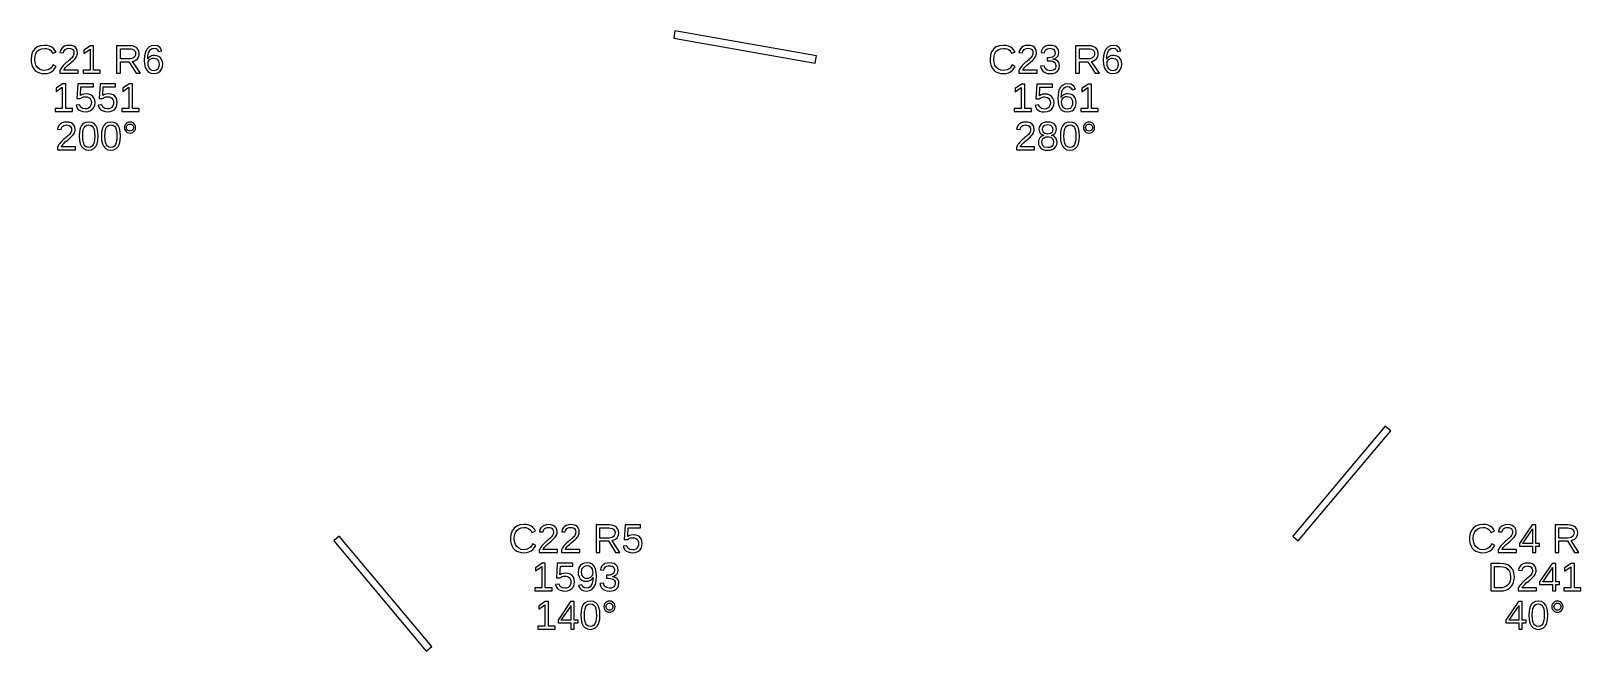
# Model space of a CAD drawing. Extents: x 195 to 2890, y 70 to 1529.
# Drawn here: x 2260.3 to 2583.6, y 476.5 to 605.9 of the extents above; entities that cross this region are included whole.
import ezdxf

# ---------------------------------------------------------------- set-up
doc = ezdxf.new("R2010")
doc.units = 0
doc.layers.get('0').update_dxf_attribs({"linetype": 'CONTINUOUS'})

msp = doc.modelspace()

# ---------------------------------------------------------------- linework, layer by layer
for points in [[(2424.13, 600.739), (2394.59, 605.948), (2394.33, 604.471), (2423.87, 599.261)], [(2263.63, 597.093), (2264.13, 597.222), (2264.58, 597.437), (2264.97, 597.734), (2265.3, 598.109), (2265.57, 598.564), (2264.94, 598.881), (2264.47, 598.219), (2263.86, 597.821), (2263.13, 597.689), (2262.54, 597.76), (2262.05, 597.974), (2261.64, 598.33), (2261.33, 598.803), (2261.15, 599.368), (2261.08, 600.024), (2261.14, 600.685), (2261.32, 601.244), (2261.61, 601.703), (2262.01, 602.043), (2262.51, 602.247), (2263.09, 602.315), (2263.48, 602.286), (2263.83, 602.198), (2264.14, 602.051), (2264.41, 601.848), (2264.62, 601.593), (2264.78, 601.286), (2265.52, 601.53), (2265.29, 601.961), (2264.99, 602.315), (2264.62, 602.592), (2264.17, 602.791), (2263.66, 602.91), (2263.09, 602.95), (2262.28, 602.863), (2261.59, 602.604), (2261.04, 602.173), (2260.62, 601.589), (2260.38, 600.873), (2260.3, 600.024), (2260.33, 599.441), (2260.44, 598.913), (2260.63, 598.44), (2260.88, 598.028), (2261.2, 597.685), (2261.59, 597.41), (2262.04, 597.21), (2262.54, 597.09), (2263.09, 597.05)], [(2270.11, 597.754), (2267.12, 597.754), (2267.21, 597.946), (2267.35, 598.144), (2267.51, 598.346), (2267.72, 598.559), (2267.97, 598.789), (2268.26, 599.036), (2268.76, 599.457), (2269.15, 599.797), (2269.41, 600.057), (2269.59, 600.277), (2269.75, 600.496), (2269.86, 600.716), (2269.95, 600.936), (2270, 601.157), (2270.02, 601.379), (2269.96, 601.843), (2269.81, 602.23), (2269.55, 602.541), (2269.2, 602.768), (2268.75, 602.904), (2268.22, 602.95), (2267.72, 602.905), (2267.29, 602.769), (2266.93, 602.543), (2266.64, 602.24), (2266.44, 601.876), (2266.34, 601.448), (2267.09, 601.379), (2267.15, 601.663), (2267.27, 601.901), (2267.45, 602.093), (2267.67, 602.235), (2267.92, 602.319), (2268.22, 602.348), (2268.52, 602.319), (2268.78, 602.232), (2268.99, 602.087), (2269.14, 601.89), (2269.23, 601.646), (2269.26, 601.355), (2269.25, 601.13), (2269.19, 600.921), (2269.1, 600.728), (2268.98, 600.547), (2268.84, 600.37), (2268.68, 600.199), (2268.5, 600.031), (2268.31, 599.863), (2268.1, 599.695), (2267.88, 599.522), (2267.66, 599.34), (2267.44, 599.148), (2267.23, 598.943), (2267.02, 598.724), (2266.82, 598.488), (2266.63, 598.233), (2266.46, 597.953), (2266.31, 597.648), (2266.31, 597.132), (2270.11, 597.132)], [(2274.75, 597.754), (2273.36, 597.754), (2273.36, 602.864), (2272.68, 602.864), (2271.33, 601.933), (2271.33, 601.241), (2272.62, 602.165), (2272.62, 597.754), (2271.16, 597.754), (2271.16, 597.132), (2274.75, 597.132)], [(2278.94, 599.512), (2280.72, 599.512), (2282.21, 597.132), (2283.11, 597.132), (2281.48, 599.601), (2281.88, 599.713), (2282.23, 599.896), (2282.51, 600.151), (2282.71, 600.463), (2282.84, 600.821), (2282.88, 601.225), (2282.82, 601.702), (2282.64, 602.104), (2282.35, 602.431), (2281.95, 602.672), (2281.45, 602.816), (2280.86, 602.864), (2278.16, 602.864), (2278.16, 597.132), (2278.94, 597.132)], [(2278.94, 600.126), (2278.94, 602.242), (2280.78, 602.242), (2281.17, 602.213), (2281.5, 602.125), (2281.76, 601.979), (2281.95, 601.778), (2282.06, 601.524), (2282.1, 601.217), (2282.06, 600.898), (2281.95, 600.63), (2281.76, 600.413), (2281.51, 600.254), (2281.19, 600.158), (2280.81, 600.126)], [(2286.45, 597.108), (2286.9, 597.283), (2287.27, 597.575), (2287.54, 597.967), (2287.71, 598.445), (2287.76, 599.007), (2287.71, 599.528), (2287.55, 599.973), (2287.3, 600.342), (2286.95, 600.618), (2286.53, 600.783), (2286.04, 600.838), (2285.74, 600.817), (2285.46, 600.752), (2285.21, 600.645), (2284.98, 600.496), (2284.8, 600.309), (2284.64, 600.081), (2284.68, 600.761), (2284.8, 601.325), (2284.99, 601.772), (2285.25, 602.096), (2285.57, 602.291), (2285.96, 602.356), (2286.39, 602.278), (2286.7, 602.045), (2286.9, 601.656), (2287.6, 601.782), (2287.27, 602.431), (2286.73, 602.82), (2285.97, 602.95), (2285.36, 602.861), (2284.85, 602.595), (2284.45, 602.152), (2284.15, 601.544), (2283.98, 600.782), (2283.92, 599.866), (2283.97, 599.022), (2284.14, 598.323), (2284.43, 597.77), (2284.82, 597.37), (2285.31, 597.13), (2285.91, 597.05)], [(2463.63, 597.093), (2464.13, 597.222), (2464.58, 597.437), (2464.97, 597.734), (2465.3, 598.109), (2465.57, 598.564), (2464.94, 598.881), (2464.47, 598.219), (2463.86, 597.821), (2463.13, 597.689), (2462.54, 597.76), (2462.05, 597.974), (2461.64, 598.33), (2461.33, 598.803), (2461.15, 599.368), (2461.08, 600.024), (2461.14, 600.685), (2461.32, 601.244), (2461.61, 601.703), (2462.01, 602.043), (2462.51, 602.247), (2463.09, 602.315), (2463.48, 602.286), (2463.83, 602.198), (2464.14, 602.051), (2464.41, 601.848), (2464.62, 601.593), (2464.78, 601.286), (2465.52, 601.53), (2465.29, 601.961), (2464.99, 602.315), (2464.62, 602.592), (2464.17, 602.791), (2463.66, 602.91), (2463.09, 602.95), (2462.28, 602.863), (2461.59, 602.604), (2461.04, 602.173), (2460.62, 601.589), (2460.38, 600.873), (2460.3, 600.024), (2460.33, 599.441), (2460.44, 598.913), (2460.63, 598.44), (2460.88, 598.028), (2461.2, 597.685), (2461.59, 597.41), (2462.04, 597.21), (2462.54, 597.09), (2463.09, 597.05)], [(2470.11, 597.754), (2467.12, 597.754), (2467.21, 597.946), (2467.35, 598.144), (2467.51, 598.346), (2467.72, 598.559), (2467.97, 598.789), (2468.26, 599.036), (2468.76, 599.457), (2469.15, 599.797), (2469.41, 600.057), (2469.59, 600.277), (2469.75, 600.496), (2469.86, 600.716), (2469.95, 600.936), (2470, 601.157), (2470.02, 601.379), (2469.96, 601.843), (2469.81, 602.23), (2469.55, 602.541), (2469.2, 602.768), (2468.75, 602.904), (2468.22, 602.95), (2467.72, 602.905), (2467.29, 602.769), (2466.93, 602.543), (2466.64, 602.24), (2466.44, 601.876), (2466.34, 601.448), (2467.09, 601.379), (2467.15, 601.663), (2467.27, 601.901), (2467.45, 602.093), (2467.67, 602.235), (2467.92, 602.319), (2468.22, 602.348), (2468.52, 602.319), (2468.78, 602.232), (2468.99, 602.087), (2469.14, 601.89), (2469.23, 601.646), (2469.26, 601.355), (2469.25, 601.13), (2469.19, 600.921), (2469.1, 600.728), (2468.98, 600.547), (2468.84, 600.37), (2468.68, 600.199), (2468.5, 600.031), (2468.31, 599.863), (2468.1, 599.695), (2467.88, 599.522), (2467.66, 599.34), (2467.44, 599.148), (2467.23, 598.943), (2467.02, 598.724), (2466.82, 598.488), (2466.63, 598.233), (2466.46, 597.953), (2466.31, 597.648), (2466.31, 597.132), (2470.11, 597.132)], [(2473.42, 597.099), (2473.9, 597.244), (2474.29, 597.486), (2474.57, 597.816), (2474.74, 598.225), (2474.79, 598.714), (2474.75, 599.06), (2474.63, 599.363), (2474.44, 599.626), (2474.16, 599.835), (2473.83, 599.978), (2473.43, 600.057), (2473.43, 600.073), (2473.79, 600.179), (2474.09, 600.335), (2474.33, 600.539), (2474.5, 600.791), (2474.6, 601.089), (2474.63, 601.432), (2474.58, 601.875), (2474.42, 602.247), (2474.16, 602.549), (2473.8, 602.772), (2473.35, 602.905), (2472.82, 602.95), (2472.32, 602.906), (2471.89, 602.774), (2471.52, 602.555), (2471.24, 602.258), (2471.04, 601.892), (2470.94, 601.457), (2471.68, 601.4), (2471.74, 601.678), (2471.85, 601.911), (2472.02, 602.099), (2472.24, 602.237), (2472.51, 602.32), (2472.81, 602.348), (2473.13, 602.318), (2473.4, 602.229), (2473.61, 602.081), (2473.76, 601.882), (2473.85, 601.64), (2473.88, 601.355), (2473.84, 601.068), (2473.73, 600.826), (2473.55, 600.629), (2473.3, 600.483), (2472.99, 600.395), (2472.62, 600.366), (2472.22, 600.366), (2472.22, 599.731), (2472.63, 599.731), (2473.05, 599.702), (2473.4, 599.615), (2473.67, 599.469), (2473.87, 599.271), (2473.99, 599.028), (2474.03, 598.739), (2474, 598.41), (2473.89, 598.14), (2473.72, 597.929), (2473.48, 597.778), (2473.19, 597.687), (2472.85, 597.656), (2472.22, 597.769), (2471.8, 598.108), (2471.6, 598.674), (2470.84, 598.604), (2470.95, 598.134), (2471.16, 597.746), (2471.46, 597.443), (2471.84, 597.225), (2472.31, 597.094), (2472.85, 597.05)], [(2478.94, 599.512), (2480.72, 599.512), (2482.21, 597.132), (2483.11, 597.132), (2481.48, 599.601), (2481.88, 599.713), (2482.23, 599.896), (2482.51, 600.151), (2482.71, 600.463), (2482.84, 600.821), (2482.88, 601.225), (2482.82, 601.702), (2482.64, 602.104), (2482.35, 602.431), (2481.95, 602.672), (2481.45, 602.816), (2480.86, 602.864), (2478.16, 602.864), (2478.16, 597.132), (2478.94, 597.132)], [(2478.94, 600.126), (2478.94, 602.242), (2480.78, 602.242), (2481.17, 602.213), (2481.5, 602.125), (2481.76, 601.979), (2481.95, 601.778), (2482.06, 601.524), (2482.1, 601.217), (2482.06, 600.898), (2481.95, 600.63), (2481.76, 600.413), (2481.51, 600.254), (2481.19, 600.158), (2480.81, 600.126)], [(2486.45, 597.108), (2486.9, 597.283), (2487.27, 597.575), (2487.54, 597.967), (2487.71, 598.445), (2487.76, 599.007), (2487.71, 599.528), (2487.55, 599.973), (2487.3, 600.342), (2486.95, 600.618), (2486.53, 600.783), (2486.04, 600.838), (2485.74, 600.817), (2485.46, 600.752), (2485.21, 600.645), (2484.98, 600.496), (2484.8, 600.309), (2484.64, 600.081), (2484.68, 600.761), (2484.8, 601.325), (2484.99, 601.772), (2485.25, 602.096), (2485.57, 602.291), (2485.96, 602.356), (2486.39, 602.278), (2486.7, 602.045), (2486.9, 601.656), (2487.6, 601.782), (2487.27, 602.431), (2486.73, 602.82), (2485.97, 602.95), (2485.36, 602.861), (2484.85, 602.595), (2484.45, 602.152), (2484.15, 601.544), (2483.98, 600.782), (2483.92, 599.866), (2483.97, 599.022), (2484.14, 598.323), (2484.43, 597.77), (2484.82, 597.37), (2485.31, 597.13), (2485.91, 597.05)], [(2285.56, 597.687), (2285.28, 597.828), (2285.05, 598.063), (2284.86, 598.372), (2284.75, 598.734), (2284.72, 599.15), (2284.75, 599.474), (2284.86, 599.749), (2285.03, 599.974), (2285.27, 600.14), (2285.54, 600.239), (2285.86, 600.273), (2286.2, 600.235), (2286.48, 600.122), (2286.71, 599.935), (2286.88, 599.678), (2286.98, 599.358), (2287.02, 598.975), (2286.98, 598.589), (2286.88, 598.263), (2286.72, 597.996), (2286.49, 597.798), (2286.21, 597.68), (2285.89, 597.64)], [(2485.56, 597.687), (2485.28, 597.828), (2485.05, 598.063), (2484.86, 598.372), (2484.75, 598.734), (2484.72, 599.15), (2484.75, 599.474), (2484.86, 599.749), (2485.03, 599.974), (2485.27, 600.14), (2485.54, 600.239), (2485.86, 600.273), (2486.2, 600.235), (2486.48, 600.122), (2486.71, 599.935), (2486.88, 599.678), (2486.98, 599.358), (2487.02, 598.975), (2486.98, 598.589), (2486.88, 598.263), (2486.72, 597.996), (2486.49, 597.798), (2486.21, 597.68), (2485.89, 597.64)], [(2268.96, 589.798), (2267.56, 589.798), (2267.56, 594.909), (2266.89, 594.909), (2265.53, 593.977), (2265.53, 593.285), (2266.83, 594.209), (2266.83, 589.798), (2265.37, 589.798), (2265.37, 589.176), (2268.96, 589.176)], [(2272.21, 589.152), (2272.7, 589.326), (2273.11, 589.615), (2273.41, 590.005), (2273.59, 590.481), (2273.65, 591.043), (2273.59, 591.541), (2273.43, 591.973), (2273.15, 592.337), (2272.77, 592.613), (2272.32, 592.778), (2271.8, 592.833), (2271.35, 592.793), (2270.96, 592.671), (2270.61, 592.467), (2270.72, 594.286), (2273.32, 594.286), (2273.32, 594.909), (2270.06, 594.909), (2269.87, 591.824), (2270.58, 591.824), (2270.75, 591.959), (2270.92, 592.065), (2271.09, 592.142), (2271.27, 592.194), (2271.45, 592.225), (2271.65, 592.235), (2272, 592.198), (2272.3, 592.087), (2272.55, 591.902), (2272.74, 591.656), (2272.85, 591.365), (2272.89, 591.027), (2272.85, 590.642), (2272.74, 590.315), (2272.56, 590.048), (2272.3, 589.851), (2272, 589.732), (2271.63, 589.692), (2271.07, 589.787), (2270.68, 590.07), (2270.44, 590.543), (2269.7, 590.457), (2269.83, 590.05), (2270.03, 589.712), (2270.32, 589.444), (2270.68, 589.25), (2271.12, 589.133), (2271.62, 589.094)], [(2276.84, 589.152), (2277.34, 589.326), (2277.75, 589.615), (2278.04, 590.005), (2278.22, 590.481), (2278.28, 591.043), (2278.23, 591.541), (2278.06, 591.973), (2277.78, 592.337), (2277.41, 592.613), (2276.96, 592.778), (2276.43, 592.833), (2275.99, 592.793), (2275.59, 592.671), (2275.25, 592.467), (2275.36, 594.286), (2277.95, 594.286), (2277.95, 594.909), (2274.69, 594.909), (2274.5, 591.824), (2275.22, 591.824), (2275.39, 591.959), (2275.56, 592.065), (2275.73, 592.142), (2275.9, 592.194), (2276.09, 592.225), (2276.28, 592.235), (2276.64, 592.198), (2276.94, 592.087), (2277.19, 591.902), (2277.37, 591.656), (2277.49, 591.365), (2277.52, 591.027), (2277.49, 590.642), (2277.38, 590.315), (2277.19, 590.048), (2276.94, 589.851), (2276.63, 589.732), (2276.27, 589.692), (2275.71, 589.787), (2275.31, 590.07), (2275.07, 590.543), (2274.33, 590.457), (2274.46, 590.05), (2274.67, 589.712), (2274.96, 589.444), (2275.32, 589.25), (2275.75, 589.133), (2276.25, 589.094)], [(2282.86, 589.798), (2281.47, 589.798), (2281.47, 594.909), (2280.79, 594.909), (2279.44, 593.977), (2279.44, 593.285), (2280.73, 594.209), (2280.73, 589.798), (2279.27, 589.798), (2279.27, 589.176), (2282.86, 589.176)], [(2468.96, 589.754), (2467.56, 589.754), (2467.56, 594.864), (2466.89, 594.864), (2465.53, 593.933), (2465.53, 593.241), (2466.83, 594.165), (2466.83, 589.754), (2465.37, 589.754), (2465.37, 589.132), (2468.96, 589.132)], [(2472.21, 589.108), (2472.7, 589.282), (2473.11, 589.571), (2473.41, 589.961), (2473.59, 590.437), (2473.65, 590.999), (2473.59, 591.497), (2473.43, 591.929), (2473.15, 592.293), (2472.77, 592.569), (2472.32, 592.734), (2471.8, 592.789), (2471.35, 592.749), (2470.96, 592.627), (2470.61, 592.423), (2470.72, 594.242), (2473.32, 594.242), (2473.32, 594.864), (2470.06, 594.864), (2469.87, 591.78), (2470.58, 591.78), (2470.75, 591.915), (2470.92, 592.021), (2471.09, 592.098), (2471.27, 592.15), (2471.45, 592.181), (2471.65, 592.191), (2472, 592.154), (2472.3, 592.043), (2472.55, 591.858), (2472.74, 591.612), (2472.85, 591.321), (2472.89, 590.983), (2472.85, 590.597), (2472.74, 590.271), (2472.56, 590.004), (2472.3, 589.806), (2472, 589.688), (2471.63, 589.648), (2471.07, 589.743), (2470.68, 590.026), (2470.44, 590.499), (2469.7, 590.413), (2469.83, 590.006), (2470.03, 589.668), (2470.32, 589.4), (2470.68, 589.206), (2471.12, 589.089), (2471.62, 589.05)], [(2476.95, 589.108), (2477.41, 589.283), (2477.78, 589.575), (2478.05, 589.967), (2478.21, 590.445), (2478.27, 591.007), (2478.22, 591.528), (2478.06, 591.973), (2477.8, 592.342), (2477.46, 592.618), (2477.04, 592.783), (2476.54, 592.838), (2476.24, 592.817), (2475.97, 592.752), (2475.71, 592.645), (2475.49, 592.496), (2475.3, 592.309), (2475.15, 592.081), (2475.19, 592.761), (2475.3, 593.325), (2475.5, 593.772), (2475.76, 594.096), (2476.08, 594.291), (2476.47, 594.356), (2476.89, 594.278), (2477.21, 594.045), (2477.41, 593.656), (2478.11, 593.782), (2477.78, 594.431), (2477.23, 594.82), (2476.47, 594.95), (2475.87, 594.861), (2475.36, 594.595), (2474.96, 594.152), (2474.66, 593.544), (2474.48, 592.782), (2474.42, 591.866), (2474.48, 591.022), (2474.65, 590.323), (2474.94, 589.77), (2475.33, 589.37), (2475.82, 589.13), (2476.42, 589.05)], [(2482.86, 589.754), (2481.47, 589.754), (2481.47, 594.864), (2480.79, 594.864), (2479.44, 593.933), (2479.44, 593.241), (2480.73, 594.165), (2480.73, 589.754), (2479.27, 589.754), (2479.27, 589.132), (2482.86, 589.132)], [(2476.07, 589.687), (2475.79, 589.828), (2475.55, 590.063), (2475.37, 590.372), (2475.26, 590.734), (2475.22, 591.15), (2475.26, 591.474), (2475.36, 591.749), (2475.54, 591.974), (2475.77, 592.14), (2476.05, 592.239), (2476.37, 592.273), (2476.7, 592.235), (2476.99, 592.122), (2477.22, 591.935), (2477.39, 591.678), (2477.49, 591.358), (2477.52, 590.975), (2477.49, 590.589), (2477.39, 590.263), (2477.22, 589.996), (2477, 589.798), (2476.72, 589.68), (2476.39, 589.64)], [(2269.6, 581.754), (2266.61, 581.754), (2266.71, 581.946), (2266.84, 582.144), (2267.01, 582.346), (2267.21, 582.559), (2267.46, 582.789), (2267.75, 583.036), (2268.26, 583.457), (2268.64, 583.797), (2268.9, 584.057), (2269.09, 584.277), (2269.24, 584.496), (2269.36, 584.716), (2269.44, 584.936), (2269.49, 585.157), (2269.51, 585.379), (2269.46, 585.843), (2269.3, 586.23), (2269.04, 586.541), (2268.69, 586.768), (2268.24, 586.904), (2267.71, 586.95), (2267.21, 586.905), (2266.78, 586.769), (2266.42, 586.543), (2266.13, 586.24), (2265.93, 585.876), (2265.83, 585.448), (2266.58, 585.379), (2266.65, 585.663), (2266.76, 585.901), (2266.94, 586.093), (2267.16, 586.235), (2267.42, 586.319), (2267.71, 586.348), (2268.01, 586.319), (2268.27, 586.232), (2268.48, 586.087), (2268.63, 585.89), (2268.72, 585.646), (2268.75, 585.355), (2268.74, 585.13), (2268.68, 584.921), (2268.59, 584.728), (2268.48, 584.547), (2268.34, 584.37), (2268.17, 584.199), (2267.99, 584.031), (2267.8, 583.863), (2267.59, 583.695), (2267.37, 583.522), (2267.16, 583.34), (2266.94, 583.148), (2266.72, 582.943), (2266.51, 582.724), (2266.31, 582.488), (2266.12, 582.233), (2265.95, 581.953), (2265.8, 581.648), (2265.8, 581.132), (2269.6, 581.132)], [(2272.93, 581.134), (2273.43, 581.387), (2273.82, 581.807), (2274.1, 582.387), (2274.27, 583.118), (2274.33, 584), (2274.27, 584.894), (2274.11, 585.629), (2273.84, 586.205), (2273.46, 586.619), (2272.96, 586.867), (2272.35, 586.95), (2271.72, 586.868), (2271.21, 586.623), (2270.82, 586.213), (2270.56, 585.64), (2270.4, 584.902), (2270.34, 584), (2270.4, 583.114), (2270.56, 582.382), (2270.84, 581.803), (2271.22, 581.385), (2271.72, 581.134), (2272.32, 581.05)], [(2271.94, 581.711), (2271.62, 581.9), (2271.38, 582.214), (2271.22, 582.664), (2271.12, 583.259), (2271.08, 584), (2271.12, 584.759), (2271.21, 585.362), (2271.38, 585.806), (2271.62, 586.112), (2271.94, 586.295), (2272.35, 586.356), (2272.75, 586.294), (2273.06, 586.108), (2273.29, 585.798), (2273.45, 585.351), (2273.55, 584.751), (2273.58, 584), (2273.55, 583.271), (2273.45, 582.68), (2273.28, 582.226), (2273.04, 581.905), (2272.72, 581.712), (2272.33, 581.648)], [(2277.56, 581.134), (2278.06, 581.387), (2278.45, 581.807), (2278.73, 582.387), (2278.9, 583.118), (2278.96, 584), (2278.91, 584.894), (2278.75, 585.629), (2278.48, 586.205), (2278.1, 586.619), (2277.6, 586.867), (2276.98, 586.95), (2276.35, 586.868), (2275.84, 586.623), (2275.46, 586.213), (2275.19, 585.64), (2275.03, 584.902), (2274.98, 584), (2275.03, 583.114), (2275.2, 582.382), (2275.47, 581.803), (2275.86, 581.385), (2276.35, 581.134), (2276.96, 581.05)], [(2276.57, 581.711), (2276.25, 581.9), (2276.02, 582.214), (2275.85, 582.664), (2275.75, 583.259), (2275.72, 584), (2275.75, 584.759), (2275.85, 585.362), (2276.01, 585.806), (2276.25, 586.112), (2276.57, 586.295), (2276.98, 586.356), (2277.38, 586.294), (2277.7, 586.108), (2277.93, 585.798), (2278.09, 585.351), (2278.18, 584.751), (2278.22, 584), (2278.18, 583.271), (2278.08, 582.68), (2277.91, 582.226), (2277.68, 581.905), (2277.36, 581.712), (2276.97, 581.648)], [(2281.25, 584.668), (2281.53, 584.781), (2281.77, 584.968), (2281.96, 585.21), (2282.08, 585.484), (2282.12, 585.79), (2282.08, 586.097), (2281.97, 586.371), (2281.78, 586.612), (2281.53, 586.8), (2281.26, 586.912), (2280.95, 586.95), (2280.64, 586.912), (2280.36, 586.798), (2280.12, 586.608), (2279.93, 586.365), (2279.82, 586.093), (2279.78, 585.79), (2279.82, 585.488), (2279.93, 585.215), (2280.13, 584.972), (2280.37, 584.783), (2280.64, 584.669), (2280.95, 584.631)], [(2280.76, 585.082), (2280.59, 585.154), (2280.44, 585.274), (2280.32, 585.427), (2280.25, 585.599), (2280.23, 585.79), (2280.25, 585.981), (2280.32, 586.154), (2280.44, 586.307), (2280.59, 586.427), (2280.76, 586.499), (2280.95, 586.523), (2281.14, 586.499), (2281.31, 586.429), (2281.46, 586.311), (2281.58, 586.159), (2281.65, 585.986), (2281.67, 585.79), (2281.65, 585.597), (2281.58, 585.424), (2281.46, 585.271), (2281.31, 585.153), (2281.14, 585.082), (2280.95, 585.058)], [(2469.6, 581.754), (2466.61, 581.754), (2466.71, 581.946), (2466.84, 582.144), (2467.01, 582.346), (2467.21, 582.559), (2467.46, 582.789), (2467.75, 583.036), (2468.26, 583.457), (2468.64, 583.797), (2468.9, 584.057), (2469.09, 584.277), (2469.24, 584.496), (2469.36, 584.716), (2469.44, 584.936), (2469.49, 585.157), (2469.51, 585.379), (2469.46, 585.843), (2469.3, 586.23), (2469.04, 586.541), (2468.69, 586.768), (2468.24, 586.904), (2467.71, 586.95), (2467.21, 586.905), (2466.78, 586.769), (2466.42, 586.543), (2466.13, 586.24), (2465.93, 585.876), (2465.83, 585.448), (2466.58, 585.379), (2466.65, 585.663), (2466.76, 585.901), (2466.94, 586.093), (2467.16, 586.235), (2467.42, 586.319), (2467.71, 586.348), (2468.01, 586.319), (2468.27, 586.232), (2468.48, 586.087), (2468.63, 585.89), (2468.72, 585.646), (2468.75, 585.355), (2468.74, 585.13), (2468.68, 584.921), (2468.59, 584.728), (2468.48, 584.547), (2468.34, 584.37), (2468.17, 584.199), (2467.99, 584.031), (2467.8, 583.863), (2467.59, 583.695), (2467.37, 583.522), (2467.16, 583.34), (2466.94, 583.148), (2466.72, 582.943), (2466.51, 582.724), (2466.31, 582.488), (2466.12, 582.233), (2465.95, 581.953), (2465.8, 581.648), (2465.8, 581.132), (2469.6, 581.132)], [(2472.92, 581.099), (2473.4, 581.247), (2473.78, 581.494), (2474.06, 581.828), (2474.23, 582.24), (2474.29, 582.731), (2474.25, 583.087), (2474.15, 583.401), (2473.98, 583.672), (2473.75, 583.891), (2473.47, 584.047), (2473.13, 584.138), (2473.13, 584.155), (2473.42, 584.247), (2473.67, 584.401), (2473.87, 584.614), (2474.03, 584.873), (2474.12, 585.159), (2474.15, 585.473), (2474.09, 585.895), (2473.93, 586.254), (2473.66, 586.551), (2473.29, 586.773), (2472.84, 586.906), (2472.32, 586.95), (2471.81, 586.905), (2471.37, 586.769), (2471, 586.543), (2470.73, 586.244), (2470.57, 585.89), (2470.51, 585.481), (2470.54, 585.167), (2470.63, 584.881), (2470.78, 584.622), (2470.99, 584.407), (2471.23, 584.248), (2471.52, 584.146), (2471.52, 584.13), (2471.21, 584.043), (2470.93, 583.888), (2470.7, 583.666), (2470.52, 583.391), (2470.41, 583.077), (2470.38, 582.722), (2470.44, 582.229), (2470.61, 581.816), (2470.9, 581.486), (2471.29, 581.244), (2471.77, 581.099), (2472.34, 581.05)], [(2472.01, 584.452), (2471.75, 584.538), (2471.54, 584.681), (2471.39, 584.88), (2471.29, 585.13), (2471.26, 585.432), (2471.29, 585.728), (2471.38, 585.971), (2471.53, 586.16), (2471.74, 586.296), (2472, 586.377), (2472.32, 586.405), (2472.91, 586.297), (2473.27, 585.972), (2473.39, 585.432), (2473.36, 585.11), (2473.27, 584.853), (2473.11, 584.661), (2472.91, 584.529), (2472.64, 584.45), (2472.33, 584.423)], [(2477.56, 581.134), (2478.06, 581.387), (2478.45, 581.807), (2478.73, 582.387), (2478.9, 583.118), (2478.96, 584), (2478.91, 584.894), (2478.75, 585.629), (2478.48, 586.205), (2478.1, 586.619), (2477.6, 586.867), (2476.98, 586.95), (2476.35, 586.868), (2475.84, 586.623), (2475.46, 586.213), (2475.19, 585.64), (2475.03, 584.902), (2474.98, 584), (2475.03, 583.114), (2475.2, 582.382), (2475.47, 581.803), (2475.86, 581.385), (2476.35, 581.134), (2476.96, 581.05)], [(2476.57, 581.711), (2476.25, 581.9), (2476.02, 582.214), (2475.85, 582.664), (2475.75, 583.259), (2475.72, 584), (2475.75, 584.759), (2475.85, 585.362), (2476.01, 585.806), (2476.25, 586.112), (2476.57, 586.295), (2476.98, 586.356), (2477.38, 586.294), (2477.7, 586.108), (2477.93, 585.798), (2478.09, 585.351), (2478.18, 584.751), (2478.22, 584), (2478.18, 583.271), (2478.08, 582.68), (2477.91, 582.226), (2477.68, 581.905), (2477.36, 581.712), (2476.97, 581.648)], [(2481.25, 584.668), (2481.53, 584.781), (2481.77, 584.968), (2481.96, 585.21), (2482.08, 585.484), (2482.12, 585.79), (2482.08, 586.097), (2481.97, 586.371), (2481.78, 586.612), (2481.53, 586.8), (2481.26, 586.912), (2480.95, 586.95), (2480.64, 586.912), (2480.36, 586.798), (2480.12, 586.608), (2479.93, 586.365), (2479.82, 586.093), (2479.78, 585.79), (2479.82, 585.488), (2479.93, 585.215), (2480.13, 584.972), (2480.37, 584.783), (2480.64, 584.669), (2480.95, 584.631)], [(2480.76, 585.082), (2480.59, 585.154), (2480.44, 585.274), (2480.32, 585.427), (2480.25, 585.599), (2480.23, 585.79), (2480.25, 585.981), (2480.32, 586.154), (2480.44, 586.307), (2480.59, 586.427), (2480.76, 586.499), (2480.95, 586.523), (2481.14, 586.499), (2481.31, 586.429), (2481.46, 586.311), (2481.58, 586.159), (2481.65, 585.986), (2481.67, 585.79), (2481.65, 585.597), (2481.58, 585.424), (2481.46, 585.271), (2481.31, 585.153), (2481.14, 585.082), (2480.95, 585.058)], [(2471.67, 581.731), (2471.27, 582.126), (2471.14, 582.783), (2471.17, 583.098), (2471.27, 583.365), (2471.45, 583.583), (2471.68, 583.745), (2471.97, 583.842), (2472.32, 583.874), (2472.67, 583.844), (2472.97, 583.754), (2473.21, 583.603), (2473.39, 583.394), (2473.49, 583.126), (2473.53, 582.8), (2473.5, 582.42), (2473.4, 582.115), (2473.23, 581.886), (2473.01, 581.727), (2472.71, 581.631), (2472.34, 581.599)], [(2543.86, 522.499), (2542.71, 523.463), (2523.43, 500.482), (2524.57, 499.518)], [(2363.63, 497.093), (2364.13, 497.222), (2364.58, 497.437), (2364.97, 497.734), (2365.3, 498.109), (2365.57, 498.564), (2364.94, 498.881), (2364.47, 498.219), (2363.86, 497.821), (2363.13, 497.689), (2362.54, 497.76), (2362.05, 497.974), (2361.64, 498.33), (2361.33, 498.803), (2361.15, 499.368), (2361.08, 500.024), (2361.14, 500.685), (2361.32, 501.244), (2361.61, 501.703), (2362.01, 502.043), (2362.51, 502.247), (2363.09, 502.315), (2363.48, 502.286), (2363.83, 502.198), (2364.14, 502.051), (2364.41, 501.848), (2364.62, 501.593), (2364.78, 501.286), (2365.52, 501.53), (2365.29, 501.961), (2364.99, 502.315), (2364.62, 502.592), (2364.17, 502.791), (2363.66, 502.91), (2363.09, 502.95), (2362.28, 502.863), (2361.59, 502.604), (2361.04, 502.173), (2360.62, 501.589), (2360.38, 500.873), (2360.3, 500.024), (2360.33, 499.441), (2360.44, 498.913), (2360.63, 498.44), (2360.88, 498.028), (2361.2, 497.685), (2361.59, 497.41), (2362.04, 497.21), (2362.54, 497.09), (2363.09, 497.05)], [(2370.11, 497.754), (2367.12, 497.754), (2367.21, 497.946), (2367.35, 498.144), (2367.51, 498.346), (2367.72, 498.559), (2367.97, 498.789), (2368.26, 499.036), (2368.76, 499.457), (2369.15, 499.797), (2369.41, 500.057), (2369.59, 500.277), (2369.75, 500.496), (2369.86, 500.716), (2369.95, 500.936), (2370, 501.157), (2370.02, 501.379), (2369.96, 501.843), (2369.81, 502.23), (2369.55, 502.541), (2369.2, 502.768), (2368.75, 502.904), (2368.22, 502.95), (2367.72, 502.905), (2367.29, 502.769), (2366.93, 502.543), (2366.64, 502.24), (2366.44, 501.876), (2366.34, 501.448), (2367.09, 501.379), (2367.15, 501.663), (2367.27, 501.901), (2367.45, 502.093), (2367.67, 502.235), (2367.92, 502.319), (2368.22, 502.348), (2368.52, 502.319), (2368.78, 502.232), (2368.99, 502.087), (2369.14, 501.89), (2369.23, 501.646), (2369.26, 501.355), (2369.25, 501.13), (2369.19, 500.921), (2369.1, 500.728), (2368.98, 500.547), (2368.84, 500.37), (2368.68, 500.199), (2368.5, 500.031), (2368.31, 499.863), (2368.1, 499.695), (2367.88, 499.522), (2367.66, 499.34), (2367.44, 499.148), (2367.23, 498.943), (2367.02, 498.724), (2366.82, 498.488), (2366.63, 498.233), (2366.46, 497.953), (2366.31, 497.648), (2366.31, 497.132), (2370.11, 497.132)], [(2374.74, 497.754), (2371.75, 497.754), (2371.85, 497.946), (2371.98, 498.144), (2372.15, 498.346), (2372.35, 498.559), (2372.6, 498.789), (2372.89, 499.036), (2373.4, 499.457), (2373.78, 499.797), (2374.04, 500.057), (2374.23, 500.277), (2374.38, 500.496), (2374.5, 500.716), (2374.58, 500.936), (2374.63, 501.157), (2374.65, 501.379), (2374.6, 501.843), (2374.44, 502.23), (2374.18, 502.541), (2373.83, 502.768), (2373.39, 502.904), (2372.85, 502.95), (2372.36, 502.905), (2371.93, 502.769), (2371.56, 502.543), (2371.27, 502.24), (2371.08, 501.876), (2370.98, 501.448), (2371.73, 501.379), (2371.79, 501.663), (2371.91, 501.901), (2372.08, 502.093), (2372.3, 502.235), (2372.56, 502.319), (2372.85, 502.348), (2373.16, 502.319), (2373.41, 502.232), (2373.62, 502.087), (2373.78, 501.89), (2373.87, 501.646), (2373.9, 501.355), (2373.88, 501.13), (2373.83, 500.921), (2373.74, 500.728), (2373.62, 500.547), (2373.48, 500.37), (2373.32, 500.199), (2373.14, 500.031), (2372.94, 499.863), (2372.73, 499.695), (2372.52, 499.522), (2372.3, 499.34), (2372.08, 499.148), (2371.86, 498.943), (2371.65, 498.724), (2371.45, 498.488), (2371.26, 498.233), (2371.09, 497.953), (2370.94, 497.648), (2370.94, 497.132), (2374.74, 497.132)], [(2378.94, 499.512), (2380.72, 499.512), (2382.21, 497.132), (2383.11, 497.132), (2381.48, 499.601), (2381.88, 499.713), (2382.23, 499.896), (2382.51, 500.151), (2382.71, 500.463), (2382.84, 500.821), (2382.88, 501.225), (2382.82, 501.702), (2382.64, 502.104), (2382.35, 502.431), (2381.95, 502.672), (2381.45, 502.816), (2380.86, 502.864), (2378.16, 502.864), (2378.16, 497.132), (2378.94, 497.132)], [(2378.94, 500.126), (2378.94, 502.242), (2380.78, 502.242), (2381.17, 502.213), (2381.5, 502.125), (2381.76, 501.979), (2381.95, 501.778), (2382.06, 501.524), (2382.1, 501.217), (2382.06, 500.898), (2381.95, 500.63), (2381.76, 500.413), (2381.51, 500.254), (2381.19, 500.158), (2380.81, 500.126)], [(2386.33, 497.108), (2386.83, 497.282), (2387.24, 497.571), (2387.54, 497.961), (2387.72, 498.437), (2387.78, 498.999), (2387.72, 499.497), (2387.55, 499.929), (2387.27, 500.293), (2386.9, 500.569), (2386.45, 500.734), (2385.93, 500.789), (2385.48, 500.749), (2385.09, 500.627), (2384.74, 500.423), (2384.85, 502.242), (2387.44, 502.242), (2387.44, 502.864), (2384.18, 502.864), (2383.99, 499.78), (2384.71, 499.78), (2384.88, 499.915), (2385.05, 500.021), (2385.22, 500.098), (2385.4, 500.15), (2385.58, 500.181), (2385.78, 500.191), (2386.13, 500.154), (2386.43, 500.043), (2386.68, 499.858), (2386.87, 499.612), (2386.98, 499.321), (2387.02, 498.983), (2386.98, 498.597), (2386.87, 498.271), (2386.68, 498.004), (2386.43, 497.806), (2386.12, 497.688), (2385.76, 497.648), (2385.2, 497.743), (2384.8, 498.026), (2384.57, 498.499), (2383.83, 498.413), (2383.95, 498.006), (2384.16, 497.668), (2384.45, 497.4), (2384.81, 497.206), (2385.24, 497.089), (2385.74, 497.05)], [(2563.63, 497.093), (2564.13, 497.222), (2564.58, 497.437), (2564.97, 497.734), (2565.3, 498.109), (2565.57, 498.564), (2564.94, 498.881), (2564.47, 498.219), (2563.86, 497.821), (2563.13, 497.689), (2562.54, 497.76), (2562.05, 497.974), (2561.64, 498.33), (2561.33, 498.803), (2561.15, 499.368), (2561.08, 500.024), (2561.14, 500.685), (2561.32, 501.244), (2561.61, 501.703), (2562.01, 502.043), (2562.51, 502.247), (2563.09, 502.315), (2563.48, 502.286), (2563.83, 502.198), (2564.14, 502.051), (2564.41, 501.848), (2564.62, 501.593), (2564.78, 501.286), (2565.52, 501.53), (2565.29, 501.961), (2564.99, 502.315), (2564.62, 502.592), (2564.17, 502.791), (2563.66, 502.91), (2563.09, 502.95), (2562.28, 502.863), (2561.59, 502.604), (2561.04, 502.173), (2560.62, 501.589), (2560.38, 500.873), (2560.3, 500.024), (2560.33, 499.441), (2560.44, 498.913), (2560.63, 498.44), (2560.88, 498.028), (2561.2, 497.685), (2561.59, 497.41), (2562.04, 497.21), (2562.54, 497.09), (2563.09, 497.05)], [(2570.11, 497.754), (2567.12, 497.754), (2567.21, 497.946), (2567.35, 498.144), (2567.51, 498.346), (2567.72, 498.559), (2567.97, 498.789), (2568.26, 499.036), (2568.76, 499.457), (2569.15, 499.797), (2569.41, 500.057), (2569.59, 500.277), (2569.75, 500.496), (2569.86, 500.716), (2569.95, 500.936), (2570, 501.157), (2570.02, 501.379), (2569.96, 501.843), (2569.81, 502.23), (2569.55, 502.541), (2569.2, 502.768), (2568.75, 502.904), (2568.22, 502.95), (2567.72, 502.905), (2567.29, 502.769), (2566.93, 502.543), (2566.64, 502.24), (2566.44, 501.876), (2566.34, 501.448), (2567.09, 501.379), (2567.15, 501.663), (2567.27, 501.901), (2567.45, 502.093), (2567.67, 502.235), (2567.92, 502.319), (2568.22, 502.348), (2568.52, 502.319), (2568.78, 502.232), (2568.99, 502.087), (2569.14, 501.89), (2569.23, 501.646), (2569.26, 501.355), (2569.25, 501.13), (2569.19, 500.921), (2569.1, 500.728), (2568.98, 500.547), (2568.84, 500.37), (2568.68, 500.199), (2568.5, 500.031), (2568.31, 499.863), (2568.1, 499.695), (2567.88, 499.522), (2567.66, 499.34), (2567.44, 499.148), (2567.23, 498.943), (2567.02, 498.724), (2566.82, 498.488), (2566.63, 498.233), (2566.46, 497.953), (2566.31, 497.648), (2566.31, 497.132), (2570.11, 497.132)], [(2574.11, 498.429), (2574.92, 498.429), (2574.92, 499.007), (2574.11, 499.007), (2574.11, 502.864), (2573.34, 502.864), (2570.72, 498.999), (2570.72, 498.429), (2573.42, 498.429), (2573.42, 497.132), (2574.11, 497.132)], [(2571.39, 499.007), (2571.46, 499.089), (2571.68, 499.39), (2573.15, 501.554), (2573.19, 501.618), (2573.24, 501.708), (2573.3, 501.823), (2573.36, 501.932), (2573.4, 502.004), (2573.42, 502.038), (2573.42, 499.007)], [(2578.94, 499.512), (2580.72, 499.512), (2582.21, 497.132), (2583.11, 497.132), (2581.48, 499.601), (2581.88, 499.713), (2582.23, 499.896), (2582.51, 500.151), (2582.71, 500.463), (2582.84, 500.821), (2582.88, 501.225), (2582.82, 501.702), (2582.64, 502.104), (2582.35, 502.431), (2581.95, 502.672), (2581.45, 502.816), (2580.86, 502.864), (2578.16, 502.864), (2578.16, 497.132), (2578.94, 497.132)], [(2578.94, 500.126), (2578.94, 502.242), (2580.78, 502.242), (2581.17, 502.213), (2581.5, 502.125), (2581.76, 501.979), (2581.95, 501.778), (2582.06, 501.524), (2582.1, 501.217), (2582.06, 500.898), (2581.95, 500.63), (2581.76, 500.413), (2581.51, 500.254), (2581.19, 500.158), (2580.81, 500.126)], [(2343.86, 477.501), (2324.57, 500.482), (2323.43, 499.518), (2342.71, 476.537)], [(2368.96, 489.754), (2367.56, 489.754), (2367.56, 494.864), (2366.89, 494.864), (2365.53, 493.933), (2365.53, 493.241), (2366.83, 494.165), (2366.83, 489.754), (2365.37, 489.754), (2365.37, 489.132), (2368.96, 489.132)], [(2372.21, 489.108), (2372.7, 489.282), (2373.11, 489.571), (2373.41, 489.961), (2373.59, 490.437), (2373.65, 490.999), (2373.59, 491.497), (2373.43, 491.929), (2373.15, 492.293), (2372.77, 492.569), (2372.32, 492.734), (2371.8, 492.789), (2371.35, 492.749), (2370.96, 492.627), (2370.61, 492.423), (2370.72, 494.242), (2373.32, 494.242), (2373.32, 494.864), (2370.06, 494.864), (2369.87, 491.78), (2370.58, 491.78), (2370.75, 491.915), (2370.92, 492.021), (2371.09, 492.098), (2371.27, 492.15), (2371.45, 492.181), (2371.65, 492.191), (2372, 492.154), (2372.3, 492.043), (2372.55, 491.858), (2372.74, 491.612), (2372.85, 491.321), (2372.89, 490.983), (2372.85, 490.597), (2372.74, 490.271), (2372.56, 490.004), (2372.3, 489.806), (2372, 489.688), (2371.63, 489.648), (2371.07, 489.743), (2370.68, 490.026), (2370.44, 490.499), (2369.7, 490.413), (2369.83, 490.006), (2370.03, 489.668), (2370.32, 489.4), (2370.68, 489.206), (2371.12, 489.089), (2371.62, 489.05)], [(2376.78, 489.138), (2377.29, 489.403), (2377.7, 489.844), (2378, 490.448), (2378.18, 491.205), (2378.24, 492.114), (2378.18, 492.981), (2378.02, 493.691), (2377.75, 494.242), (2377.37, 494.635), (2376.88, 494.871), (2376.3, 494.95), (2375.74, 494.893), (2375.28, 494.721), (2374.9, 494.435), (2374.61, 494.049), (2374.45, 493.578), (2374.39, 493.021), (2374.44, 492.476), (2374.6, 492.009), (2374.85, 491.618), (2375.2, 491.324), (2375.61, 491.147), (2376.09, 491.089), (2376.4, 491.113), (2376.69, 491.187), (2376.96, 491.31), (2377.2, 491.474), (2377.38, 491.67), (2377.52, 491.898), (2377.47, 491.23), (2377.35, 490.672), (2377.15, 490.226), (2376.89, 489.901), (2376.57, 489.705), (2376.18, 489.64), (2375.74, 489.72), (2375.41, 489.958), (2375.21, 490.356), (2374.51, 490.246), (2374.65, 489.865), (2374.84, 489.56), (2375.09, 489.333), (2375.39, 489.176), (2375.75, 489.082), (2376.16, 489.05)], [(2381.53, 489.099), (2382.01, 489.244), (2382.4, 489.486), (2382.68, 489.816), (2382.85, 490.225), (2382.9, 490.714), (2382.86, 491.06), (2382.74, 491.363), (2382.54, 491.626), (2382.27, 491.835), (2381.94, 491.978), (2381.54, 492.057), (2381.54, 492.073), (2381.9, 492.179), (2382.2, 492.335), (2382.44, 492.539), (2382.61, 492.791), (2382.71, 493.089), (2382.74, 493.432), (2382.69, 493.875), (2382.53, 494.247), (2382.27, 494.549), (2381.9, 494.772), (2381.46, 494.905), (2380.93, 494.95), (2380.43, 494.906), (2380, 494.774), (2379.63, 494.555), (2379.35, 494.258), (2379.15, 493.892), (2379.05, 493.457), (2379.79, 493.4), (2379.85, 493.678), (2379.96, 493.911), (2380.13, 494.099), (2380.35, 494.237), (2380.61, 494.32), (2380.92, 494.348), (2381.24, 494.318), (2381.51, 494.229), (2381.72, 494.081), (2381.87, 493.882), (2381.96, 493.64), (2381.99, 493.355), (2381.95, 493.068), (2381.84, 492.826), (2381.66, 492.629), (2381.41, 492.483), (2381.1, 492.395), (2380.73, 492.366), (2380.33, 492.366), (2380.33, 491.731), (2380.74, 491.731), (2381.16, 491.702), (2381.51, 491.615), (2381.78, 491.469), (2381.98, 491.271), (2382.1, 491.028), (2382.14, 490.739), (2382.11, 490.41), (2382, 490.14), (2381.83, 489.929), (2381.59, 489.778), (2381.3, 489.687), (2380.96, 489.656), (2380.33, 489.769), (2379.91, 490.108), (2379.71, 490.674), (2378.95, 490.604), (2379.06, 490.134), (2379.27, 489.746), (2379.57, 489.443), (2379.95, 489.225), (2380.42, 489.094), (2380.96, 489.05)], [(2567.4, 489.129), (2567.89, 489.247), (2568.33, 489.443), (2568.72, 489.714), (2569.05, 490.054), (2569.31, 490.462), (2569.5, 490.931), (2569.62, 491.448), (2569.66, 492.015), (2569.57, 492.844), (2569.31, 493.536), (2568.87, 494.092), (2568.27, 494.498), (2567.52, 494.741), (2566.62, 494.822), (2564.72, 494.822), (2564.72, 489.089), (2566.87, 489.089)], [(2574.27, 489.712), (2571.28, 489.712), (2571.38, 489.904), (2571.51, 490.101), (2571.68, 490.304), (2571.89, 490.517), (2572.13, 490.747), (2572.43, 490.993), (2572.93, 491.414), (2573.31, 491.755), (2573.58, 492.015), (2573.76, 492.234), (2573.91, 492.454), (2574.03, 492.674), (2574.12, 492.894), (2574.17, 493.115), (2574.18, 493.337), (2574.13, 493.801), (2573.98, 494.188), (2573.72, 494.499), (2573.36, 494.726), (2572.92, 494.862), (2572.38, 494.908), (2571.89, 494.862), (2571.46, 494.727), (2571.09, 494.501), (2570.8, 494.198), (2570.61, 493.833), (2570.51, 493.406), (2571.26, 493.337), (2571.32, 493.621), (2571.44, 493.859), (2571.61, 494.051), (2571.83, 494.192), (2572.09, 494.277), (2572.38, 494.305), (2572.69, 494.277), (2572.95, 494.19), (2573.15, 494.045), (2573.31, 493.848), (2573.4, 493.604), (2573.43, 493.313), (2573.41, 493.088), (2573.36, 492.879), (2573.27, 492.686), (2573.15, 492.504), (2573.01, 492.328), (2572.85, 492.157), (2572.67, 491.989), (2572.47, 491.821), (2572.26, 491.653), (2572.05, 491.48), (2571.83, 491.297), (2571.61, 491.105), (2571.4, 490.901), (2571.19, 490.681), (2570.98, 490.446), (2570.79, 490.191), (2570.62, 489.911), (2570.48, 489.606), (2570.48, 489.089), (2574.27, 489.089)], [(2578.28, 490.387), (2579.08, 490.387), (2579.08, 490.965), (2578.28, 490.965), (2578.28, 494.822), (2577.51, 494.822), (2574.88, 490.957), (2574.88, 490.387), (2577.58, 490.387), (2577.58, 489.089), (2578.28, 489.089)], [(2583.55, 489.712), (2582.16, 489.712), (2582.16, 494.822), (2581.48, 494.822), (2580.13, 493.89), (2580.13, 493.199), (2581.42, 494.122), (2581.42, 489.712), (2579.96, 489.712), (2579.96, 489.089), (2583.55, 489.089)], [(2375.94, 491.707), (2375.67, 491.828), (2375.44, 492.03), (2375.27, 492.302), (2375.17, 492.633), (2375.14, 493.021), (2375.17, 493.403), (2375.27, 493.727), (2375.44, 493.996), (2375.67, 494.196), (2375.95, 494.316), (2376.27, 494.356), (2376.61, 494.309), (2376.89, 494.169), (2377.12, 493.935), (2377.3, 493.624), (2377.41, 493.253), (2377.44, 492.822), (2377.42, 492.605), (2377.37, 492.404), (2377.29, 492.22), (2377.17, 492.057), (2377.03, 491.92), (2376.86, 491.811), (2376.67, 491.731), (2376.47, 491.682), (2376.27, 491.666)], [(2565.5, 489.712), (2565.5, 494.2), (2566.6, 494.2), (2567.28, 494.137), (2567.85, 493.951), (2568.29, 493.64), (2568.62, 493.211), (2568.81, 492.669), (2568.88, 492.015), (2568.85, 491.564), (2568.76, 491.154), (2568.62, 490.786), (2568.43, 490.466), (2568.18, 490.2), (2567.89, 489.988), (2567.55, 489.835), (2567.18, 489.743), (2566.78, 489.712)], [(2575.56, 490.965), (2575.62, 491.046), (2575.84, 491.347), (2577.31, 493.512), (2577.35, 493.576), (2577.41, 493.666), (2577.47, 493.781), (2577.53, 493.89), (2577.57, 493.961), (2577.58, 493.996), (2577.58, 490.965)], [(2369.61, 481.754), (2368.21, 481.754), (2368.21, 486.864), (2367.54, 486.864), (2366.18, 485.933), (2366.18, 485.241), (2367.48, 486.165), (2367.48, 481.754), (2366.02, 481.754), (2366.02, 481.132), (2369.61, 481.132)], [(2373.6, 482.429), (2374.41, 482.429), (2374.41, 483.007), (2373.6, 483.007), (2373.6, 486.864), (2372.83, 486.864), (2370.21, 482.999), (2370.21, 482.429), (2372.91, 482.429), (2372.91, 481.132), (2373.6, 481.132)], [(2370.88, 483.007), (2370.95, 483.089), (2371.17, 483.39), (2372.64, 485.554), (2372.68, 485.618), (2372.73, 485.708), (2372.8, 485.823), (2372.86, 485.932), (2372.89, 486.004), (2372.91, 486.038), (2372.91, 483.007)], [(2377.56, 481.134), (2378.06, 481.387), (2378.45, 481.807), (2378.73, 482.387), (2378.9, 483.118), (2378.96, 484), (2378.91, 484.894), (2378.75, 485.629), (2378.48, 486.205), (2378.1, 486.619), (2377.6, 486.867), (2376.98, 486.95), (2376.35, 486.868), (2375.84, 486.623), (2375.46, 486.213), (2375.19, 485.64), (2375.03, 484.902), (2374.98, 484), (2375.03, 483.114), (2375.2, 482.382), (2375.47, 481.803), (2375.86, 481.385), (2376.35, 481.134), (2376.96, 481.05)], [(2376.57, 481.711), (2376.25, 481.9), (2376.02, 482.214), (2375.85, 482.664), (2375.75, 483.259), (2375.72, 484), (2375.75, 484.759), (2375.85, 485.362), (2376.01, 485.806), (2376.25, 486.112), (2376.57, 486.295), (2376.98, 486.356), (2377.38, 486.294), (2377.7, 486.108), (2377.93, 485.798), (2378.09, 485.351), (2378.18, 484.751), (2378.22, 484), (2378.18, 483.271), (2378.08, 482.68), (2377.91, 482.226), (2377.68, 481.905), (2377.36, 481.712), (2376.97, 481.648)], [(2381.25, 484.668), (2381.53, 484.781), (2381.77, 484.968), (2381.96, 485.21), (2382.08, 485.484), (2382.12, 485.79), (2382.08, 486.097), (2381.97, 486.371), (2381.78, 486.612), (2381.53, 486.8), (2381.26, 486.912), (2380.95, 486.95), (2380.64, 486.912), (2380.36, 486.798), (2380.12, 486.608), (2379.93, 486.365), (2379.82, 486.093), (2379.78, 485.79), (2379.82, 485.488), (2379.93, 485.215), (2380.13, 484.972), (2380.37, 484.783), (2380.64, 484.669), (2380.95, 484.631)], [(2380.76, 485.082), (2380.59, 485.154), (2380.44, 485.274), (2380.32, 485.427), (2380.25, 485.599), (2380.23, 485.79), (2380.25, 485.981), (2380.32, 486.154), (2380.44, 486.307), (2380.59, 486.427), (2380.76, 486.499), (2380.95, 486.523), (2381.14, 486.499), (2381.31, 486.429), (2381.46, 486.311), (2381.58, 486.159), (2381.65, 485.986), (2381.67, 485.79), (2381.65, 485.597), (2381.58, 485.424), (2381.46, 485.271), (2381.31, 485.153), (2381.14, 485.082), (2380.95, 485.058)], [(2571.28, 482.429), (2572.09, 482.429), (2572.09, 483.007), (2571.28, 483.007), (2571.28, 486.864), (2570.51, 486.864), (2567.89, 482.999), (2567.89, 482.429), (2570.59, 482.429), (2570.59, 481.132), (2571.28, 481.132)], [(2568.57, 483.007), (2568.63, 483.089), (2568.85, 483.39), (2570.32, 485.554), (2570.36, 485.618), (2570.41, 485.708), (2570.48, 485.823), (2570.54, 485.932), (2570.58, 486.004), (2570.59, 486.038), (2570.59, 483.007)], [(2575.25, 481.134), (2575.74, 481.387), (2576.14, 481.807), (2576.42, 482.387), (2576.59, 483.118), (2576.64, 484), (2576.59, 484.894), (2576.43, 485.629), (2576.16, 486.205), (2575.78, 486.619), (2575.28, 486.867), (2574.67, 486.95), (2574.03, 486.868), (2573.53, 486.623), (2573.14, 486.213), (2572.87, 485.64), (2572.71, 484.902), (2572.66, 484), (2572.71, 483.114), (2572.88, 482.382), (2573.16, 481.803), (2573.54, 481.385), (2574.04, 481.134), (2574.64, 481.05)], [(2574.25, 481.711), (2573.94, 481.9), (2573.7, 482.214), (2573.53, 482.664), (2573.43, 483.259), (2573.4, 484), (2573.43, 484.759), (2573.53, 485.362), (2573.69, 485.806), (2573.93, 486.112), (2574.26, 486.295), (2574.67, 486.356), (2575.06, 486.294), (2575.38, 486.108), (2575.61, 485.798), (2575.77, 485.351), (2575.87, 484.751), (2575.9, 484), (2575.86, 483.271), (2575.76, 482.68), (2575.6, 482.226), (2575.36, 481.905), (2575.04, 481.712), (2574.65, 481.648)], [(2578.94, 484.668), (2579.21, 484.781), (2579.46, 484.968), (2579.65, 485.21), (2579.76, 485.484), (2579.8, 485.79), (2579.76, 486.097), (2579.65, 486.371), (2579.46, 486.612), (2579.22, 486.8), (2578.94, 486.912), (2578.63, 486.95), (2578.32, 486.912), (2578.05, 486.798), (2577.8, 486.608), (2577.62, 486.365), (2577.5, 486.093), (2577.46, 485.79), (2577.5, 485.488), (2577.62, 485.215), (2577.81, 484.972), (2578.05, 484.783), (2578.33, 484.669), (2578.63, 484.631)], [(2578.44, 485.082), (2578.27, 485.154), (2578.12, 485.274), (2578, 485.427), (2577.93, 485.599), (2577.91, 485.79), (2577.93, 485.981), (2578, 486.154), (2578.12, 486.307), (2578.27, 486.427), (2578.44, 486.499), (2578.63, 486.523), (2578.83, 486.499), (2579, 486.429), (2579.15, 486.311), (2579.26, 486.159), (2579.33, 485.986), (2579.36, 485.79), (2579.33, 485.597), (2579.26, 485.424), (2579.15, 485.271), (2578.99, 485.153), (2578.82, 485.082), (2578.63, 485.058)]]:
    msp.add_lwpolyline(points, close=True)

doc.saveas('drawing.dxf')
